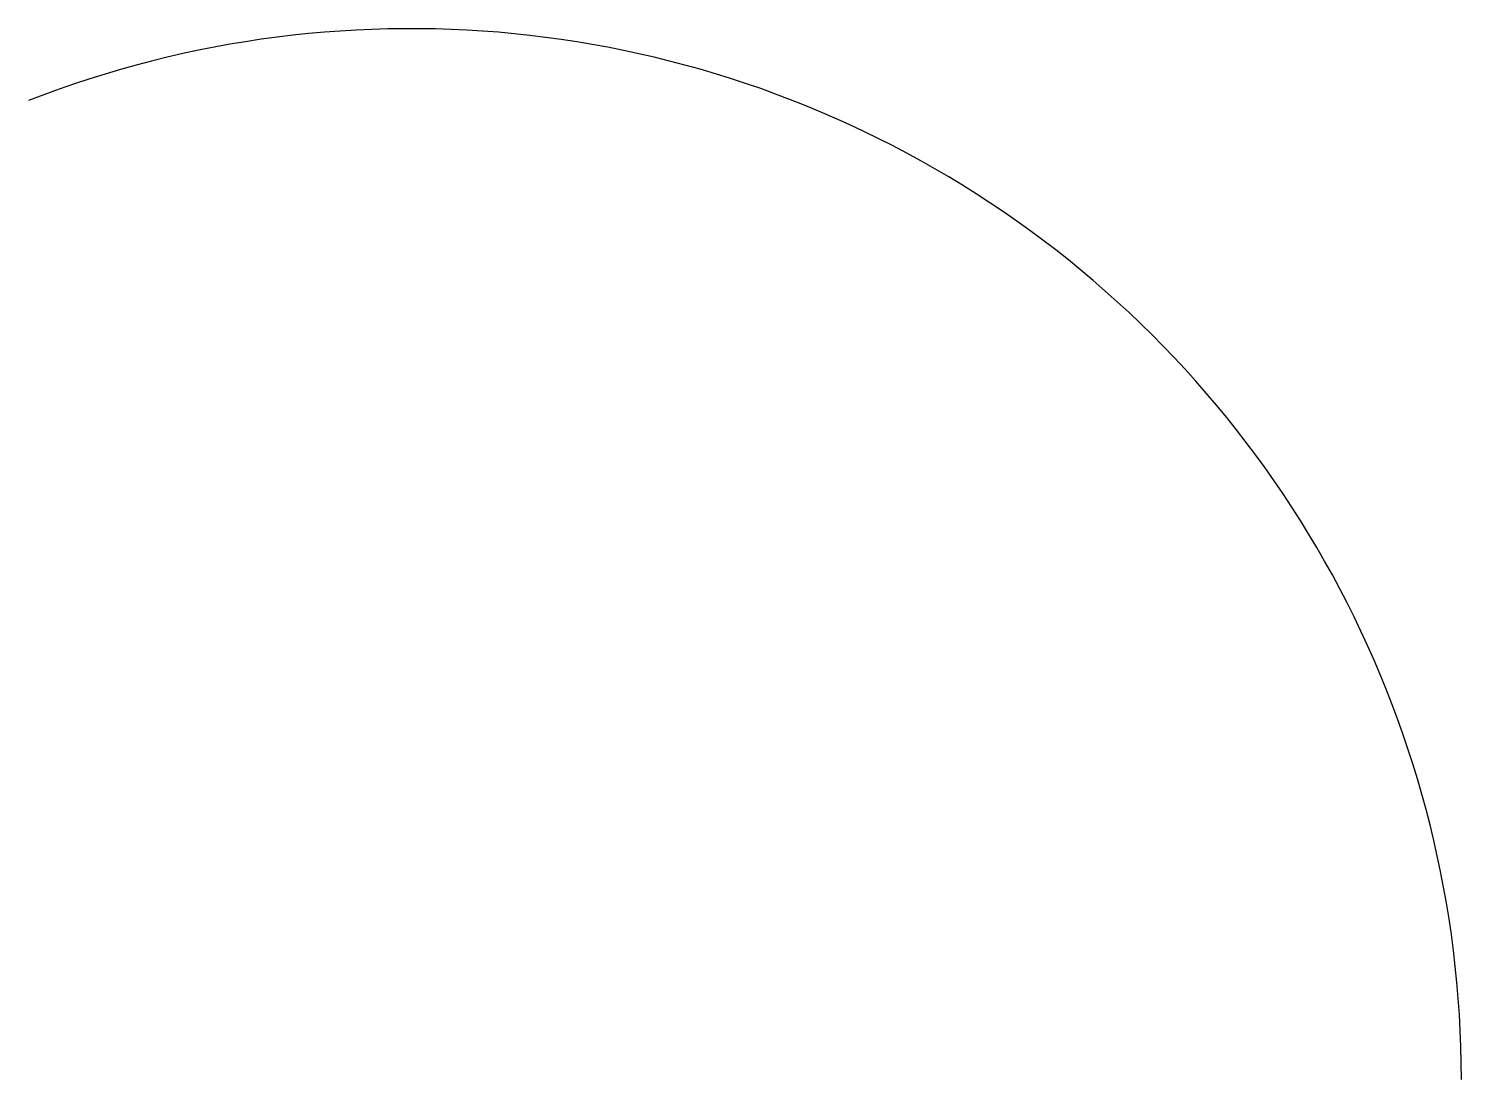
# Model space of a CAD drawing. Header units: millimetres. Extents: x -44 to 120, y 0 to 120.
import ezdxf

# ---------------------------------------------------------------- set-up
doc = ezdxf.new("R2010")
doc.units = ezdxf.units.MM
doc.layers.get('0').update_dxf_attribs({"linetype": 'CONTINUOUS'})

msp = doc.modelspace()

# ---------------------------------------------------------------- linework, layer by layer
msp.add_arc((0, 0), 120, 0, 111.3197)

doc.saveas('drawing.dxf')
